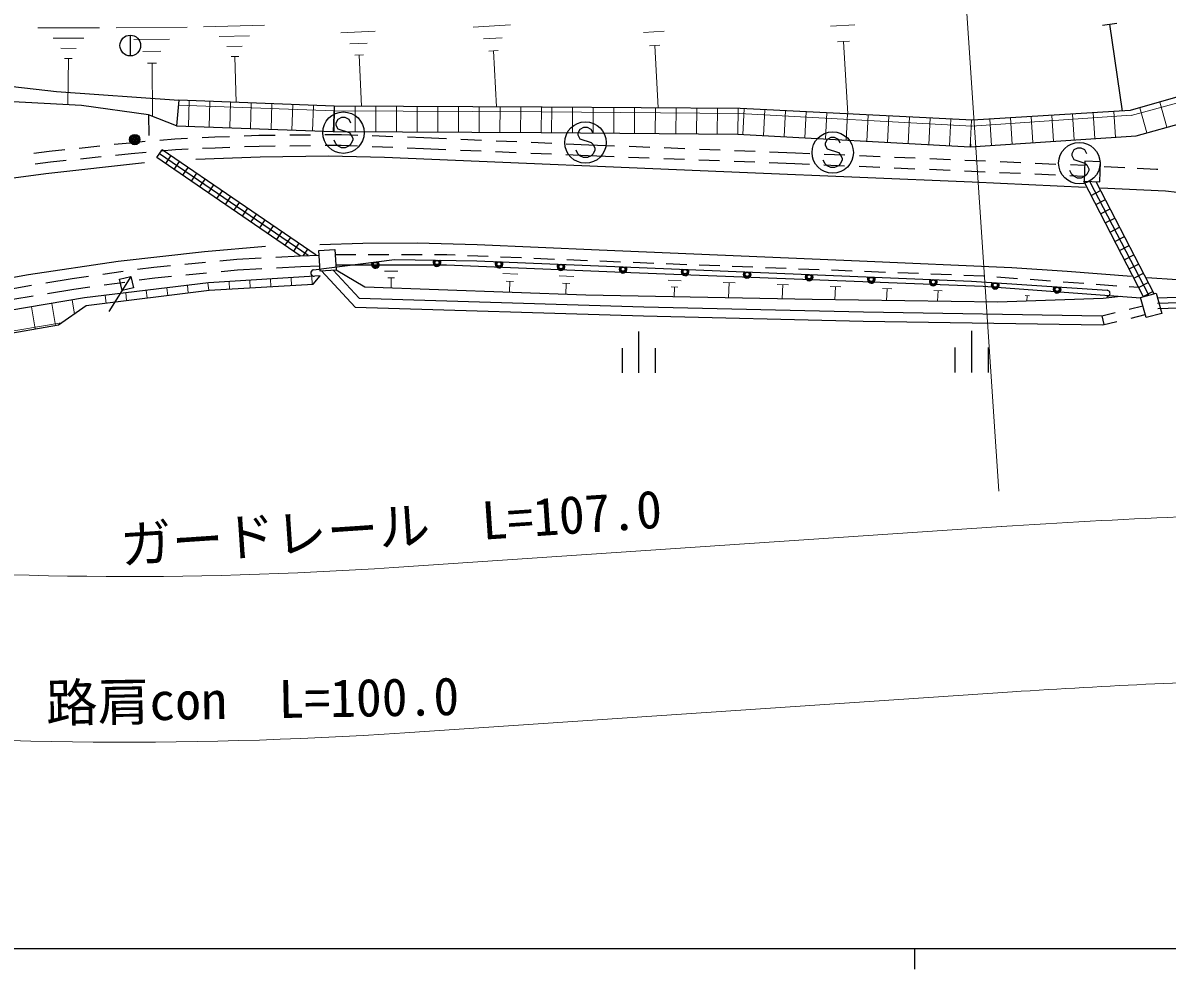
# Model space of a CAD drawing. Units: millimetres at full size, sheet at 1:1000; details may follow other scales. Extents: x 40000 to 680000, y 20000 to 380000.
# Drawn here: x 220707 to 275992, y 204000 to 249691 of the extents above; entities that cross this region are included whole.
import ezdxf
from ezdxf.enums import TextEntityAlignment as Align

# ---------------------------------------------------------------- set-up
doc = ezdxf.new("R2010")
doc.units = ezdxf.units.MM
doc.header["$LTSCALE"] = 1000
for name, color, linetype, lineweight in [('M-BGD', 7, 'Continuous', 25), ('M-STR-HTXT', 7, 'Continuous', 13), ('M-STR-STRC', 7, 'Continuous', 25), ('M-TTL-BAND', 7, 'Continuous', 25)]:
    doc.layers.add(name, color=color, linetype=linetype, lineweight=lineweight)
doc.styles.add('ＭＳ ゴシック', font='')
doc.styles.get('ＭＳ ゴシック').set_extended_font_data('MS Gothic')

msp = doc.modelspace()

# ---------------------------------------------------------------- linework, layer by layer
at = {"layer": 'M-BGD'}
for p, q in [((272864, 249576), (273565, 249678)), ((273215, 249627), (273825, 245423)), ((225895, 249098), (225895, 248098)), ((226773, 245246), (226790, 244246)), ((225886, 243891), (225124, 243811)), ((226619, 243956), (225886, 243891)), ((228049, 244082), (227316, 244017)), ((228666, 244109), (228049, 244082)), ((229982, 244169), (229365, 244141)), ((230696, 244196), (229982, 244169)), ((232108, 244249), (231395, 244222)), ((232901, 244258), (232108, 244249)), ((234601, 244275), (233601, 244265)), ((236094, 244291), (235301, 244283)), ((236891, 244260), (236094, 244291)), ((238589, 244193), (237590, 244232)), ((240085, 244133), (239289, 244165)), ((241170, 244087), (240085, 244133)), ((242868, 244014), (241869, 244057)), ((244567, 243941), (243567, 243984)), ((246265, 243869), (245266, 243911)), ((248049, 243792), (246964, 243839)), ((221975, 243479), (221234, 243383)), ((222737, 243560), (221975, 243479)), ((224428, 243738), (223433, 243633)), ((225936, 243373), (225179, 243294)), ((226661, 243437), (225936, 243373)), ((227180, 243183), (227439, 243562)), ((234495, 238461), (227309, 243372)), ((228083, 243563), (227358, 243499)), ((234882, 238475), (227439, 243562)), ((227852, 243280), (227592, 242900)), ((228694, 243590), (228083, 243563)), ((230004, 243649), (229393, 243622)), ((230713, 243676), (230004, 243649)), ((232121, 243729), (231412, 243702)), ((232904, 243738), (232121, 243729)), ((234604, 243755), (233604, 243745)), ((236087, 243771), (235304, 243763)), ((236876, 243740), (236087, 243771)), ((238575, 243673), (237576, 243712)), ((240064, 243614), (239274, 243645)), ((241148, 243567), (240064, 243614)), ((242847, 243495), (241848, 243537)), ((244545, 243422), (243546, 243465)), ((246244, 243349), (245245, 243392)), ((248027, 243273), (246943, 243319)), ((249272, 243224), (248027, 243273)), ((249294, 243744), (248049, 243792)), ((250992, 243677), (249993, 243716)), ((252691, 243611), (251692, 243650)), ((254390, 243545), (253391, 243584)), ((256088, 243479), (255089, 243518)), ((258033, 243403), (256788, 243451)), ((258730, 243373), (258033, 243403)), ((260428, 243300), (259429, 243343)), ((262127, 243227), (261127, 243270)), ((222036, 242963), (221302, 242867)), ((222793, 243043), (222036, 242963)), ((224483, 243220), (223489, 243116)), ((234108, 238447), (227180, 243183)), ((228265, 242998), (228005, 242618)), ((228678, 242716), (228418, 242336)), ((250971, 243158), (249972, 243197)), ((252670, 243092), (251671, 243131)), ((254368, 243025), (253369, 243064)), ((256067, 242959), (255068, 242998)), ((258012, 242883), (256767, 242932)), ((258710, 242853), (258012, 242883)), ((260408, 242780), (259409, 242823)), ((262107, 242707), (261107, 242750)), ((263825, 243153), (262826, 243197)), ((265523, 243080), (264524, 243123)), ((267222, 243007), (266223, 243050)), ((268920, 242934), (267921, 242977)), ((270619, 242861), (269620, 242904)), ((272015, 242801), (271318, 242831)), ((273946, 242690), (272947, 242737)), ((229090, 242434), (228831, 242054)), ((229503, 242152), (229244, 241772)), ((263805, 242634), (262806, 242677)), ((265503, 242561), (264504, 242604)), ((267202, 242488), (266203, 242531)), ((268900, 242414), (267901, 242457)), ((270599, 242341), (269600, 242384)), ((271996, 242281), (271298, 242311)), ((275471, 242619), (274546, 242662)), ((275544, 242614), (275471, 242619)), ((229916, 241869), (229656, 241490)), ((274847, 236467), (271965, 242044)), ((275104, 236536), (272263, 242033)), ((272316, 241363), (272778, 241602)), ((275360, 236606), (272561, 242022)), ((230329, 241587), (230069, 241207)), ((230741, 241305), (230482, 240925)), ((272546, 240919), (273008, 241158)), ((231154, 241023), (230895, 240643)), ((231567, 240741), (231307, 240361)), ((272775, 240475), (273237, 240713)), ((231980, 240459), (231720, 240079)), ((232393, 240176), (232133, 239797)), ((273005, 240031), (273467, 240269)), ((232805, 239894), (232546, 239515)), ((233218, 239612), (232959, 239232)), ((273235, 239586), (273697, 239825)), ((233631, 239330), (233371, 238950)), ((234044, 239048), (233784, 238668)), ((273464, 239142), (273926, 239381)), ((273694, 238698), (274156, 238937)), ((230230, 238207), (231042, 238284)), ((231042, 238284), (232226, 238347)), ((232925, 238384), (234108, 238447)), ((234108, 238447), (235027, 238480)), ((234456, 238766), (234242, 238451)), ((235794, 238509), (236794, 238508)), ((237394, 238508), (238394, 238507)), ((238994, 238507), (239994, 238507)), ((240594, 238506), (241184, 238506)), ((241184, 238506), (241593, 238489)), ((242193, 238464), (243192, 238422)), ((243791, 238397), (244791, 238356)), ((245390, 238331), (246389, 238289)), ((273923, 238254), (274385, 238492)), ((226251, 237791), (227029, 237900)), ((227029, 237900), (227841, 237978)), ((228538, 238045), (229533, 238140)), ((230280, 237689), (231081, 237766)), ((231081, 237766), (232257, 237828)), ((232956, 237865), (234131, 237927)), ((234131, 237927), (235058, 237961)), ((246989, 238264), (247988, 238222)), ((248587, 238197), (249586, 238156)), ((250186, 238131), (251185, 238092)), ((251785, 238069), (252784, 238031)), ((253384, 238007), (254383, 237969)), ((254982, 237946), (255982, 237907)), ((256581, 237884), (257580, 237845)), ((258180, 237822), (259179, 237783)), ((259779, 237760), (260778, 237722)), ((274153, 237810), (274615, 238048)), ((221810, 237137), (223096, 237352)), ((223096, 237352), (223874, 237460)), ((224567, 237557), (225558, 237695)), ((224637, 237041), (225627, 237179)), ((226321, 237276), (227090, 237383)), ((227090, 237383), (227891, 237460)), ((228588, 237527), (229583, 237622)), ((234736, 237074), (235063, 237473)), ((261378, 237698), (262377, 237660)), ((262976, 237637), (263976, 237598)), ((264575, 237575), (265574, 237536)), ((266174, 237513), (267127, 237476)), ((267127, 237476), (267173, 237473)), ((267771, 237428), (268769, 237355)), ((269367, 237310), (270364, 237236)), ((270963, 237192), (271960, 237118)), ((274382, 237365), (274844, 237604)), ((220133, 236857), (221119, 237022)), ((221896, 236624), (223174, 236837)), ((223174, 236837), (223944, 236945)), ((223772, 236041), (229703, 236783)), ((229703, 236783), (234736, 237074)), ((272558, 237074), (273556, 237000)), ((274154, 236956), (274614, 236922)), ((274612, 236921), (275074, 237160)), ((274842, 236477), (275303, 236716)), ((220219, 236344), (221206, 236509)), ((222422, 235108), (223772, 236041)), ((272831, 235548), (273485, 235705)), ((272831, 235548), (272934, 235120)), ((274165, 235870), (274820, 236027)), ((274248, 235437), (274935, 235603)), ((218370, 234400), (222422, 235108)), ((272880, 235107), (273567, 235273)), ((250456, 234789), (250456, 232789)), ((266538, 234814), (266538, 232814)), ((249656, 233989), (249656, 232789)), ((251256, 233989), (251256, 232789)), ((265738, 234014), (265738, 232814)), ((267338, 234014), (267338, 232814))]:
    msp.add_line(p, q, dxfattribs=at)
for points in [[(204718, 249128), (209635, 248252), (216267, 247071), (222325, 246386), (228246, 245955)], [(228129, 244716), (226773, 245246), (223538, 245698), (218112, 245984), (212447, 246827), (204467, 248305)], [(235702, 237746), (236961, 236404), (250709, 235979), (261317, 235731), (272831, 235548)], [(235824, 238009), (241174, 238006), (250087, 237634), (267099, 236977), (274715, 236413)], [(273739, 236485), (272906, 236382), (267797, 236209), (258835, 236336), (247913, 236548), (237233, 236933), (235839, 237754)], [(235063, 237473), (229670, 237132), (223691, 236408), (218162, 235480), (213295, 234415), (208886, 233209), (203565, 231533), (199297, 230026)], [(235130, 237712), (236765, 235970), (250697, 235539), (261308, 235291), (272880, 235107)], [(275518, 236417), (281248, 236603), (288021, 231071)], [(275526, 236158), (281159, 236340), (287857, 230869)], [(275535, 235898), (281070, 236077), (287692, 230668)]]:
    msp.add_lwpolyline(points, dxfattribs=at)
for points in [[(276621, 246150), (274205, 245455), (266583, 244988), (255356, 245556), (245792, 245622), (235754, 245666), (228246, 245955), (228129, 244716), (235696, 244443), (245754, 244395), (255255, 244320), (266469, 243702), (274495, 244244), (276934, 244912)], [(272777, 242988), (272022, 243016), (271987, 242043), (272742, 242016)], [(235014, 238700), (235780, 238746), (235839, 237754), (235073, 237708)], [(274711, 236430), (275470, 236636), (275734, 235664), (274974, 235458)]]:
    msp.add_lwpolyline(points, close=True, dxfattribs=at)
msp.add_circle((225895, 248598), 500, dxfattribs=at)
at = {"layer": 'M-STR-HTXT'}
for p, q in [((265833, 257295), (267867, 227078)), ((221428, 249460), (224404, 249448)), ((225207, 249449), (228648, 249486)), ((229430, 249503), (232388, 249588)), ((242467, 249492), (244273, 249600)), ((259730, 249535), (260896, 249602)), ((222170, 248961), (223658, 248955)), ((226074, 248885), (227794, 248903)), ((230184, 249032), (231663, 249074)), ((236069, 249207), (237725, 249290)), ((242955, 248917), (243858, 248971)), ((250692, 249234), (251696, 249292)), ((260066, 248774), (260649, 248808)), ((260358, 248791), (260563, 245292)), ((222540, 248463), (223284, 248460)), ((226510, 248316), (227370, 248325)), ((230568, 248549), (231307, 248570)), ((236511, 248676), (237338, 248717)), ((243217, 248329), (243668, 248356)), ((243443, 248342), (243596, 245632)), ((250982, 248579), (251483, 248608)), ((251233, 248594), (251407, 245583)), ((222724, 247966), (223096, 247965)), ((222910, 247966), (222880, 245734)), ((226731, 247744), (227161, 247749)), ((226946, 247747), (226976, 245166)), ((230767, 248061), (231137, 248072)), ((230952, 248067), (231017, 245848)), ((236745, 248134), (237159, 248155)), ((236952, 248145), (237069, 245661)), ((235743, 245442), (228223, 245713)), ((228701, 244695), (228745, 245936)), ((229700, 244659), (229745, 245897)), ((230699, 244623), (230744, 245859)), ((231699, 244587), (231743, 245820)), ((232698, 244551), (232742, 245782)), ((233697, 244515), (233742, 245744)), ((234697, 244479), (234741, 245705)), ((235696, 244443), (235740, 245667)), ((235754, 244442), (235760, 245667)), ((236754, 244438), (236760, 245662)), ((237754, 244433), (237760, 245658)), ((238754, 244428), (238760, 245653)), ((239754, 244423), (239760, 245649)), ((240754, 244418), (240760, 245645)), ((241754, 244414), (241760, 245640)), ((242754, 244409), (242760, 245636)), ((243754, 244404), (243760, 245631)), ((244754, 244399), (244760, 245627)), ((245754, 244395), (245760, 245623)), ((246255, 244391), (246265, 245619)), ((247255, 244383), (247265, 245612)), ((248255, 244375), (248265, 245605)), ((249255, 244367), (249265, 245598)), ((250255, 244359), (250265, 245591)), ((251255, 244352), (251265, 245584)), ((252255, 244344), (252265, 245577)), ((253255, 244336), (253265, 245570)), ((254255, 244328), (254265, 245563)), ((255255, 244320), (255265, 245556)), ((255486, 244308), (255554, 245546)), ((256485, 244253), (256553, 245495)), ((276689, 245881), (274262, 245217)), ((275005, 244384), (274675, 245590)), ((275970, 244648), (275636, 245866)), ((245785, 245395), (235732, 245442)), ((255336, 245320), (245785, 245394)), ((266557, 244699), (255336, 245317)), ((257483, 244198), (257552, 245445)), ((258482, 244143), (258551, 245394)), ((259480, 244088), (259549, 245344)), ((260479, 244033), (260548, 245293)), ((261477, 243978), (261547, 245243)), ((262476, 243923), (262545, 245192)), ((263474, 243867), (263544, 245141)), ((264472, 243812), (264543, 245091)), ((265471, 243757), (265542, 245040)), ((266469, 243702), (266540, 244990)), ((274259, 245231), (266558, 244711)), ((267511, 243773), (267426, 245039)), ((268509, 243840), (268424, 245101)), ((269507, 243908), (269422, 245162)), ((270504, 243975), (270420, 245223)), ((271502, 244042), (271418, 245284)), ((272500, 244110), (272417, 245345)), ((273498, 244177), (273415, 245406)), ((266514, 243705), (266495, 243987)), ((230668, 237195), (230691, 236840)), ((231666, 237258), (231689, 236898)), ((232664, 237321), (232688, 236956)), ((233662, 237384), (233686, 237013)), ((234660, 237447), (234684, 237071)), ((238171, 237708), (238827, 237707)), ((238335, 237380), (238662, 237379)), ((238499, 237380), (238493, 236888)), ((243896, 237592), (244614, 237562)), ((244061, 237226), (244419, 237211)), ((244240, 237219), (244225, 236681)), ((246618, 237479), (247323, 237449)), ((251886, 237265), (252516, 237240)), ((225676, 236648), (225720, 236285)), ((226669, 236769), (226712, 236409)), ((227662, 236889), (227705, 236533)), ((228654, 237009), (228697, 236657)), ((229647, 237129), (229689, 236782)), ((246780, 237119), (247132, 237104)), ((246956, 237112), (246938, 236583)), ((252031, 236944), (252346, 236931)), ((252189, 236937), (252169, 236465)), ((254535, 237162), (255124, 237139)), ((254830, 237151), (254797, 236414)), ((257143, 237061), (257693, 237040)), ((257418, 237051), (257385, 236364)), ((259713, 236962), (260219, 236943)), ((259966, 236952), (259935, 236320)), ((262242, 236864), (262699, 236847)), ((262471, 236856), (262441, 236285)), ((264722, 236769), (265130, 236753)), ((264926, 236761), (264898, 236250)), ((222107, 236142), (222284, 235084)), ((223093, 236307), (223203, 235648)), ((224683, 236528), (224728, 236160)), ((269128, 236526), (269336, 236510)), ((269232, 236518), (269216, 236258)), ((221120, 235977), (221299, 234911)), ((218351, 234498), (222562, 235204)), ((238624, 223391), (267982, 225367)), ((239161, 215410), (268519, 217385))]:
    msp.add_line(p, q, dxfattribs=at)
for centre, radius, start, end in [((225732, 414958), 192000, 256.15338, 273.84991), ((290004, -101893), 328000, 90.84819, 93.8499), ((225732, 414958), 200000, 255.45233, 273.84991), ((290004, -101893), 320000, 91.38387, 93.8499)]:
    msp.add_arc(centre, radius, start, end, dxfattribs=at)
at = {"layer": 'M-STR-STRC'}
for p, q in [((235923, 245028), (235832, 244847)), ((236104, 245119), (235923, 245028)), ((236286, 245119), (236104, 245119)), ((236468, 245028), (236286, 245119)), ((236559, 244847), (236468, 245028)), ((235832, 244847), (235832, 244756)), ((235832, 244756), (235923, 244574)), ((235923, 244574), (236468, 244392)), ((236468, 244392), (236559, 244301)), ((247616, 244551), (247525, 244369)), ((247525, 244369), (247525, 244279)), ((247798, 244642), (247616, 244551)), ((247980, 244642), (247798, 244642)), ((248162, 244551), (247980, 244642)), ((248253, 244369), (248162, 244551)), ((235832, 243847), (235741, 244028)), ((235923, 243756), (235832, 243847)), ((236559, 243847), (236468, 243756)), ((236559, 244301), (236650, 244119)), ((236650, 244028), (236559, 243847)), ((236650, 244119), (236650, 244028)), ((247525, 244279), (247616, 244097)), ((247616, 244097), (248162, 243915)), ((248162, 243915), (248253, 243824)), ((248253, 243824), (248344, 243642)), ((259563, 244066), (259472, 243884)), ((259472, 243884), (259472, 243793)), ((259745, 244157), (259563, 244066)), ((259926, 244157), (259745, 244157)), ((260108, 244066), (259926, 244157)), ((260199, 243884), (260108, 244066)), ((236104, 243665), (235923, 243756)), ((236286, 243665), (236104, 243665)), ((236468, 243756), (236286, 243665)), ((247525, 243369), (247435, 243551)), ((247616, 243279), (247525, 243369)), ((247798, 243188), (247616, 243279)), ((248162, 243279), (247980, 243188)), ((248253, 243369), (248162, 243279)), ((248344, 243551), (248253, 243369)), ((248344, 243642), (248344, 243551)), ((259472, 243793), (259563, 243611)), ((259563, 243611), (260108, 243429)), ((260108, 243429), (260199, 243339)), ((260199, 243339), (260290, 243157)), ((271478, 243557), (271387, 243375)), ((271387, 243375), (271387, 243284)), ((271387, 243284), (271478, 243102)), ((271659, 243647), (271478, 243557)), ((271841, 243647), (271659, 243647)), ((272023, 243557), (271841, 243647)), ((272114, 243375), (272023, 243557)), ((247980, 243188), (247798, 243188)), ((259472, 242884), (259381, 243066)), ((259563, 242793), (259472, 242884)), ((259745, 242702), (259563, 242793)), ((259926, 242702), (259745, 242702)), ((260108, 242793), (259926, 242702)), ((260199, 242884), (260108, 242793)), ((260290, 243066), (260199, 242884)), ((260290, 243157), (260290, 243066)), ((271478, 243102), (272023, 242920)), ((272023, 242920), (272114, 242829)), ((272114, 242829), (272205, 242647)), ((271387, 242375), (271296, 242557)), ((271478, 242284), (271387, 242375)), ((271659, 242193), (271478, 242284)), ((271841, 242193), (271659, 242193)), ((272023, 242284), (271841, 242193)), ((272114, 242375), (272023, 242284)), ((272205, 242557), (272114, 242375)), ((272205, 242647), (272205, 242557)), ((225924, 237444), (224855, 235753)), ((225372, 237320), (225924, 237444)), ((225496, 236768), (225372, 237320)), ((225924, 237444), (226048, 236892)), ((226048, 236892), (225496, 236768))]:
    msp.add_line(p, q, dxfattribs=at)
for points in [[(229069, 243108), (232175, 243225), (235473, 243270), (238176, 243202), (255717, 242468), (266575, 242008), (272051, 241759)], [(196859, 236694), (198186, 237037), (201888, 238220), (205757, 239350), (209387, 240273), (213386, 241132), (217357, 241817), (221816, 242424), (226591, 242942)], [(272775, 241733), (275915, 241589), (277600, 241385), (279087, 240846), (280569, 240041), (281806, 239208), (282693, 238526)], [(232424, 238887), (229479, 238639), (225317, 238166), (220978, 237527), (216928, 236806), (213064, 235927), (209275, 234895), (205645, 233798), (202523, 232761), (199680, 231778)], [(274267, 237446), (271159, 237690), (268488, 237860), (261128, 238189), (248558, 238724), (242661, 238968), (239761, 239054), (237137, 239043), (235055, 238966)], [(234748, 237762), (238659, 238258), (242633, 238202), (266533, 237218), (273093, 236780)], [(279810, 237041), (277943, 237183), (275014, 237388)]]:
    msp.add_lwpolyline(points, dxfattribs=at)
for centre, radius in [((236195, 244392), 1000), ((247889, 243915), 1000), ((259835, 243429), 1000), ((226112, 244054), 250), ((226112, 244054), 204), ((226112, 244054), 159), ((226112, 244054), 114), ((226112, 244054), 68.2), ((226112, 244054), 22.7), ((271750, 242920), 1000), ((237738, 238028), 100), ((240715, 238117), 100), ((243711, 238045), 112), ((243711, 238045), 100), ((246708, 237922), 112), ((246708, 237922), 100), ((249706, 237798), 112), ((249706, 237798), 100), ((252703, 237675), 112), ((252703, 237675), 100), ((255701, 237551), 112), ((255701, 237551), 100), ((258698, 237428), 112), ((258698, 237428), 100), ((261696, 237304), 112), ((261696, 237304), 100), ((264693, 237181), 112), ((264693, 237181), 100), ((267686, 237028), 100), ((270679, 236828), 100)]:
    msp.add_circle(centre, radius, dxfattribs=at)
for centre, radius, start, end in [((234767, 237613), 150, 97.2315, 277.2315), ((237738, 238028), 188, 150.3616, 44.1014), ((237738, 238028), 150, 138.6412, 55.8219), ((237738, 238028), 112, 97.2316, 97.2315), ((240715, 238117), 188, 142.3274, 36.0672), ((240715, 238117), 150, 130.607, 47.7877), ((240715, 238117), 112, 89.1974, 89.1973), ((243711, 238045), 188, 140.7709, 34.5107), ((243711, 238045), 150, 129.0504, 46.2312), ((246708, 237922), 188, 140.7709, 34.5107), ((246708, 237922), 150, 129.0504, 46.2312), ((249706, 237798), 188, 140.7709, 34.5107), ((249706, 237798), 150, 129.0504, 46.2312), ((252703, 237675), 188, 140.7709, 34.5107), ((252703, 237675), 150, 129.0504, 46.2312), ((255701, 237551), 188, 140.7709, 34.5107), ((255701, 237551), 150, 129.0504, 46.2312), ((258698, 237428), 188, 140.7709, 34.5107), ((258698, 237428), 150, 129.0504, 46.2312), ((261696, 237304), 188, 140.7709, 34.5107), ((261696, 237304), 150, 129.0504, 46.2312), ((264693, 237181), 188, 140.7709, 34.5107), ((264693, 237181), 150, 129.0504, 46.2312), ((267686, 237028), 188, 139.316, 33.0558), ((267686, 237028), 150, 127.5956, 44.7763), ((267686, 237028), 112, 86.186, 86.1859), ((270679, 236828), 188, 139.316, 33.0558), ((270679, 236828), 150, 127.5956, 44.7763), ((270679, 236828), 112, 86.186, 86.1859), ((273083, 236631), 150, 266.1859, 86.186)]:
    msp.add_arc(centre, radius, start, end, dxfattribs=at)
at = {"layer": 'M-TTL-BAND'}
for p, q in [((40000, 205000), (579000, 205000)), ((263781, 205000), (263781, 204000))]:
    msp.add_line(p, q, dxfattribs=at)

# ---------------------------------------------------------------- texts
at = {"layer": 'M-STR-HTXT', "style": 'ＭＳ ゴシック'}
for s, rotation, p in [('ガードレール\u3000L=107.0', 3.85, (238590, 223890)), ('路肩con\u3000L=100.0', 0.978, (231826, 215551))]:
    msp.add_text(s, height=1833, rotation=rotation, dxfattribs=at).set_placement(p, align=Align.BOTTOM_CENTER)

doc.saveas('drawing.dxf')
